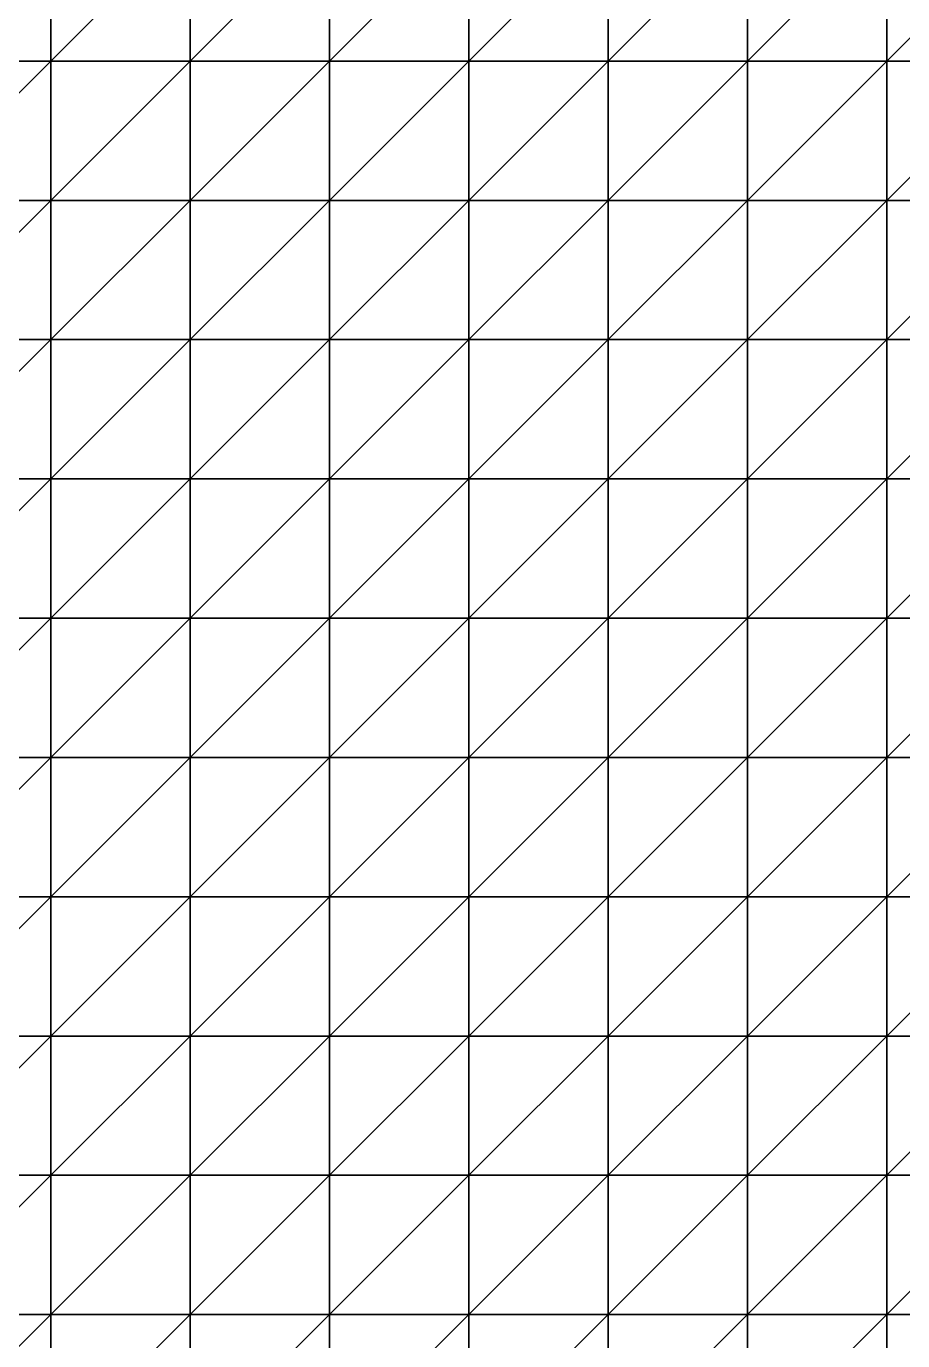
# Model space of a CAD drawing. Extents: x 292020 to 295740, y 4557680 to 4560040.
# Drawn here: x 294856.5 to 294982.3, y 4559656.2 to 4559845 of the extents above; entities that cross this region are included whole.
import ezdxf

# ---------------------------------------------------------------- set-up
doc = ezdxf.new("R2010")
doc.units = 0
doc.layers.add('RUN201_4_-_RUN201_NODOMAIN5_20X', color=7, linetype='CONTINUOUS')

msp = doc.modelspace()

# ---------------------------------------------------------------- linework, layer by layer
at = {"layer": 'RUN201_4_-_RUN201_NODOMAIN5_20X'}
for points in [[(294840, 4559860, 1760), (294840, 4559840, 1760), (294860, 4559860, 1760)], [(294860, 4559860, 1760), (294840, 4559840, 1760), (294860, 4559840, 1760)], [(294860, 4559860, 1840), (294840, 4559840, 1840), (294840, 4559860, 1840)], [(294860, 4559840, 1840), (294840, 4559840, 1840), (294860, 4559860, 1840)], [(294860, 4559860, 1760), (294860, 4559840, 1760), (294880, 4559860, 1760)], [(294880, 4559860, 1760), (294860, 4559840, 1760), (294880, 4559840, 1760)], [(294880, 4559860, 1840), (294860, 4559840, 1840), (294860, 4559860, 1840)], [(294880, 4559840, 1840), (294860, 4559840, 1840), (294880, 4559860, 1840)], [(294880, 4559860, 1760), (294880, 4559840, 1760), (294900, 4559860, 1760)], [(294900, 4559860, 1760), (294880, 4559840, 1760), (294900, 4559840, 1760)], [(294900, 4559860, 1840), (294880, 4559840, 1840), (294880, 4559860, 1840)], [(294900, 4559840, 1840), (294880, 4559840, 1840), (294900, 4559860, 1840)], [(294900, 4559860, 1760), (294900, 4559840, 1760), (294920, 4559860, 1760)], [(294920, 4559860, 1760), (294900, 4559840, 1760), (294920, 4559840, 1760)], [(294920, 4559860, 1840), (294900, 4559840, 1840), (294900, 4559860, 1840)], [(294920, 4559840, 1840), (294900, 4559840, 1840), (294920, 4559860, 1840)], [(294920, 4559860, 1760), (294920, 4559840, 1760), (294940, 4559860, 1760)], [(294940, 4559860, 1760), (294920, 4559840, 1760), (294940, 4559840, 1760)], [(294940, 4559860, 1840), (294920, 4559840, 1840), (294920, 4559860, 1840)], [(294940, 4559840, 1840), (294920, 4559840, 1840), (294940, 4559860, 1840)], [(294940, 4559860, 1760), (294940, 4559840, 1760), (294960, 4559860, 1760)], [(294960, 4559860, 1760), (294940, 4559840, 1760), (294960, 4559840, 1760)], [(294960, 4559860, 1840), (294940, 4559840, 1840), (294940, 4559860, 1840)], [(294960, 4559840, 1840), (294940, 4559840, 1840), (294960, 4559860, 1840)], [(294960, 4559860, 1760), (294960, 4559840, 1760), (294980, 4559860, 1760)], [(294980, 4559860, 1760), (294960, 4559840, 1760), (294980, 4559840, 1760)], [(294980, 4559860, 1840), (294960, 4559840, 1840), (294960, 4559860, 1840)], [(294980, 4559840, 1840), (294960, 4559840, 1840), (294980, 4559860, 1840)], [(294980, 4559860, 1760), (294980, 4559840, 1760), (295000, 4559860, 1760)], [(295000, 4559860, 1760), (294980, 4559840, 1760), (295000, 4559840, 1760)], [(295000, 4559860, 1840), (294980, 4559840, 1840), (294980, 4559860, 1840)], [(295000, 4559840, 1840), (294980, 4559840, 1840), (295000, 4559860, 1840)], [(294840, 4559840, 1740), (294840, 4559820, 1740), (294860, 4559840, 1740)], [(294860, 4559840, 1740), (294840, 4559820, 1740), (294860, 4559820, 1740)], [(294860, 4559840, 1740), (294840, 4559840, 1760), (294840, 4559840, 1740)], [(294860, 4559840, 1760), (294840, 4559840, 1760), (294860, 4559840, 1740)], [(294860, 4559840, 1840), (294840, 4559820, 1840), (294840, 4559840, 1840)], [(294860, 4559820, 1840), (294840, 4559820, 1840), (294860, 4559840, 1840)], [(294860, 4559840, 1740), (294860, 4559820, 1740), (294880, 4559840, 1740)], [(294880, 4559840, 1740), (294860, 4559820, 1740), (294880, 4559820, 1740)], [(294880, 4559840, 1740), (294860, 4559840, 1760), (294860, 4559840, 1740)], [(294880, 4559840, 1760), (294860, 4559840, 1760), (294880, 4559840, 1740)], [(294880, 4559840, 1840), (294860, 4559820, 1840), (294860, 4559840, 1840)], [(294880, 4559820, 1840), (294860, 4559820, 1840), (294880, 4559840, 1840)], [(294880, 4559840, 1740), (294880, 4559820, 1740), (294900, 4559840, 1740)], [(294900, 4559840, 1740), (294880, 4559820, 1740), (294900, 4559820, 1740)], [(294900, 4559840, 1740), (294880, 4559840, 1760), (294880, 4559840, 1740)], [(294900, 4559840, 1760), (294880, 4559840, 1760), (294900, 4559840, 1740)], [(294900, 4559840, 1840), (294880, 4559820, 1840), (294880, 4559840, 1840)], [(294900, 4559820, 1840), (294880, 4559820, 1840), (294900, 4559840, 1840)], [(294900, 4559840, 1740), (294900, 4559820, 1740), (294920, 4559840, 1740)], [(294920, 4559840, 1740), (294900, 4559820, 1740), (294920, 4559820, 1740)], [(294920, 4559840, 1740), (294900, 4559840, 1760), (294900, 4559840, 1740)], [(294920, 4559840, 1760), (294900, 4559840, 1760), (294920, 4559840, 1740)], [(294920, 4559840, 1840), (294900, 4559820, 1840), (294900, 4559840, 1840)], [(294920, 4559820, 1840), (294900, 4559820, 1840), (294920, 4559840, 1840)], [(294920, 4559840, 1740), (294920, 4559820, 1740), (294940, 4559840, 1740)], [(294940, 4559840, 1740), (294920, 4559820, 1740), (294940, 4559820, 1740)], [(294940, 4559840, 1740), (294920, 4559840, 1760), (294920, 4559840, 1740)], [(294940, 4559840, 1760), (294920, 4559840, 1760), (294940, 4559840, 1740)], [(294940, 4559840, 1860), (294920, 4559820, 1860), (294920, 4559840, 1860)], [(294940, 4559820, 1860), (294920, 4559820, 1860), (294940, 4559840, 1860)], [(294940, 4559840, 1840), (294920, 4559840, 1860), (294920, 4559840, 1840)], [(294940, 4559840, 1860), (294920, 4559840, 1860), (294940, 4559840, 1840)], [(294920, 4559840, 1840), (294920, 4559820, 1860), (294920, 4559820, 1840)], [(294920, 4559840, 1860), (294920, 4559820, 1860), (294920, 4559840, 1840)], [(294940, 4559840, 1740), (294940, 4559820, 1740), (294960, 4559840, 1740)], [(294960, 4559840, 1740), (294940, 4559820, 1740), (294960, 4559820, 1740)], [(294960, 4559840, 1740), (294940, 4559840, 1760), (294940, 4559840, 1740)], [(294960, 4559840, 1760), (294940, 4559840, 1760), (294960, 4559840, 1740)], [(294960, 4559840, 1860), (294940, 4559820, 1860), (294940, 4559840, 1860)], [(294960, 4559820, 1860), (294940, 4559820, 1860), (294960, 4559840, 1860)], [(294960, 4559840, 1840), (294940, 4559840, 1860), (294940, 4559840, 1840)], [(294960, 4559840, 1860), (294940, 4559840, 1860), (294960, 4559840, 1840)], [(294960, 4559840, 1740), (294960, 4559820, 1740), (294980, 4559840, 1740)], [(294980, 4559840, 1740), (294960, 4559820, 1740), (294980, 4559820, 1740)], [(294980, 4559840, 1740), (294960, 4559840, 1760), (294960, 4559840, 1740)], [(294980, 4559840, 1760), (294960, 4559840, 1760), (294980, 4559840, 1740)], [(294980, 4559840, 1860), (294960, 4559820, 1860), (294960, 4559840, 1860)], [(294980, 4559820, 1860), (294960, 4559820, 1860), (294980, 4559840, 1860)], [(294980, 4559840, 1840), (294960, 4559840, 1860), (294960, 4559840, 1840)], [(294980, 4559840, 1860), (294960, 4559840, 1860), (294980, 4559840, 1840)], [(294980, 4559840, 1740), (294980, 4559820, 1740), (295000, 4559840, 1740)], [(295000, 4559840, 1740), (294980, 4559820, 1740), (295000, 4559820, 1740)], [(295000, 4559840, 1740), (294980, 4559840, 1760), (294980, 4559840, 1740)], [(295000, 4559840, 1760), (294980, 4559840, 1760), (295000, 4559840, 1740)], [(295000, 4559840, 1860), (294980, 4559820, 1860), (294980, 4559840, 1860)], [(295000, 4559820, 1860), (294980, 4559820, 1860), (295000, 4559840, 1860)], [(295000, 4559840, 1840), (294980, 4559840, 1860), (294980, 4559840, 1840)], [(295000, 4559840, 1860), (294980, 4559840, 1860), (295000, 4559840, 1840)], [(294840, 4559820, 1740), (294840, 4559800, 1740), (294860, 4559820, 1740)], [(294860, 4559820, 1740), (294840, 4559800, 1740), (294860, 4559800, 1740)], [(294860, 4559820, 1840), (294840, 4559800, 1840), (294840, 4559820, 1840)], [(294860, 4559800, 1840), (294840, 4559800, 1840), (294860, 4559820, 1840)], [(294860, 4559820, 1740), (294860, 4559800, 1740), (294880, 4559820, 1740)], [(294880, 4559820, 1740), (294860, 4559800, 1740), (294880, 4559800, 1740)], [(294880, 4559820, 1840), (294860, 4559800, 1840), (294860, 4559820, 1840)], [(294880, 4559800, 1840), (294860, 4559800, 1840), (294880, 4559820, 1840)], [(294880, 4559820, 1720), (294880, 4559800, 1720), (294900, 4559820, 1720)], [(294900, 4559820, 1720), (294880, 4559800, 1720), (294900, 4559800, 1720)], [(294900, 4559820, 1720), (294880, 4559820, 1740), (294880, 4559820, 1720)], [(294900, 4559820, 1740), (294880, 4559820, 1740), (294900, 4559820, 1720)], [(294880, 4559820, 1720), (294880, 4559800, 1740), (294880, 4559800, 1720)], [(294880, 4559820, 1740), (294880, 4559800, 1740), (294880, 4559820, 1720)], [(294900, 4559820, 1840), (294880, 4559800, 1840), (294880, 4559820, 1840)], [(294900, 4559800, 1840), (294880, 4559800, 1840), (294900, 4559820, 1840)], [(294900, 4559820, 1720), (294900, 4559800, 1720), (294920, 4559820, 1720)], [(294920, 4559820, 1720), (294900, 4559800, 1720), (294920, 4559800, 1720)], [(294920, 4559820, 1720), (294900, 4559820, 1740), (294900, 4559820, 1720)], [(294920, 4559820, 1740), (294900, 4559820, 1740), (294920, 4559820, 1720)], [(294920, 4559820, 1860), (294900, 4559800, 1860), (294900, 4559820, 1860)], [(294920, 4559800, 1860), (294900, 4559800, 1860), (294920, 4559820, 1860)], [(294920, 4559820, 1840), (294900, 4559820, 1860), (294900, 4559820, 1840)], [(294920, 4559820, 1860), (294900, 4559820, 1860), (294920, 4559820, 1840)], [(294900, 4559820, 1840), (294900, 4559800, 1860), (294900, 4559800, 1840)], [(294900, 4559820, 1860), (294900, 4559800, 1860), (294900, 4559820, 1840)], [(294920, 4559820, 1720), (294920, 4559800, 1720), (294940, 4559820, 1720)], [(294940, 4559820, 1720), (294920, 4559800, 1720), (294940, 4559800, 1720)], [(294940, 4559820, 1720), (294920, 4559820, 1740), (294920, 4559820, 1720)], [(294940, 4559820, 1740), (294920, 4559820, 1740), (294940, 4559820, 1720)], [(294940, 4559820, 1860), (294920, 4559800, 1860), (294920, 4559820, 1860)], [(294940, 4559800, 1860), (294920, 4559800, 1860), (294940, 4559820, 1860)], [(294940, 4559820, 1720), (294940, 4559800, 1720), (294960, 4559820, 1720)], [(294960, 4559820, 1720), (294940, 4559800, 1720), (294960, 4559800, 1720)], [(294960, 4559820, 1720), (294940, 4559820, 1740), (294940, 4559820, 1720)], [(294960, 4559820, 1740), (294940, 4559820, 1740), (294960, 4559820, 1720)], [(294960, 4559820, 1860), (294940, 4559800, 1860), (294940, 4559820, 1860)], [(294960, 4559800, 1860), (294940, 4559800, 1860), (294960, 4559820, 1860)], [(294960, 4559820, 1720), (294960, 4559800, 1720), (294980, 4559820, 1720)], [(294980, 4559820, 1720), (294960, 4559800, 1720), (294980, 4559800, 1720)], [(294980, 4559820, 1720), (294960, 4559820, 1740), (294960, 4559820, 1720)], [(294980, 4559820, 1740), (294960, 4559820, 1740), (294980, 4559820, 1720)], [(294980, 4559820, 1860), (294960, 4559800, 1860), (294960, 4559820, 1860)], [(294980, 4559800, 1860), (294960, 4559800, 1860), (294980, 4559820, 1860)], [(294980, 4559800, 1720), (294980, 4559800, 1740), (294980, 4559820, 1720)], [(294980, 4559820, 1720), (294980, 4559800, 1740), (294980, 4559820, 1740)], [(294980, 4559820, 1740), (294980, 4559800, 1740), (295000, 4559820, 1740)], [(295000, 4559820, 1740), (294980, 4559800, 1740), (295000, 4559800, 1740)], [(295000, 4559820, 1860), (294980, 4559800, 1860), (294980, 4559820, 1860)], [(295000, 4559800, 1860), (294980, 4559800, 1860), (295000, 4559820, 1860)], [(294840, 4559800, 1740), (294840, 4559780, 1740), (294860, 4559800, 1740)], [(294860, 4559800, 1740), (294840, 4559780, 1740), (294860, 4559780, 1740)], [(294860, 4559800, 1840), (294840, 4559780, 1840), (294840, 4559800, 1840)], [(294860, 4559780, 1840), (294840, 4559780, 1840), (294860, 4559800, 1840)], [(294860, 4559800, 1720), (294860, 4559780, 1720), (294880, 4559800, 1720)], [(294880, 4559800, 1720), (294860, 4559780, 1720), (294880, 4559780, 1720)], [(294880, 4559800, 1720), (294860, 4559800, 1740), (294860, 4559800, 1720)], [(294880, 4559800, 1740), (294860, 4559800, 1740), (294880, 4559800, 1720)], [(294860, 4559800, 1720), (294860, 4559780, 1740), (294860, 4559780, 1720)], [(294860, 4559800, 1740), (294860, 4559780, 1740), (294860, 4559800, 1720)], [(294880, 4559800, 1840), (294860, 4559780, 1840), (294860, 4559800, 1840)], [(294880, 4559780, 1840), (294860, 4559780, 1840), (294880, 4559800, 1840)], [(294880, 4559780, 1720), (294880, 4559780, 1740), (294880, 4559800, 1720)], [(294880, 4559800, 1720), (294880, 4559780, 1740), (294880, 4559800, 1740)], [(294880, 4559800, 1720), (294880, 4559800, 1740), (294900, 4559800, 1720)], [(294900, 4559800, 1720), (294880, 4559800, 1740), (294900, 4559800, 1740)], [(294880, 4559800, 1740), (294880, 4559780, 1740), (294900, 4559800, 1740)], [(294900, 4559800, 1740), (294880, 4559780, 1740), (294900, 4559780, 1740)], [(294900, 4559800, 1840), (294880, 4559780, 1840), (294880, 4559800, 1840)], [(294900, 4559780, 1840), (294880, 4559780, 1840), (294900, 4559800, 1840)], [(294900, 4559800, 1720), (294900, 4559800, 1740), (294920, 4559800, 1720)], [(294920, 4559800, 1720), (294900, 4559800, 1740), (294920, 4559800, 1740)], [(294900, 4559800, 1740), (294900, 4559780, 1740), (294920, 4559800, 1740)], [(294920, 4559800, 1740), (294900, 4559780, 1740), (294920, 4559780, 1740)], [(294920, 4559800, 1860), (294900, 4559780, 1860), (294900, 4559800, 1860)], [(294920, 4559780, 1860), (294900, 4559780, 1860), (294920, 4559800, 1860)], [(294900, 4559800, 1840), (294900, 4559780, 1860), (294900, 4559780, 1840)], [(294900, 4559800, 1860), (294900, 4559780, 1860), (294900, 4559800, 1840)], [(294920, 4559800, 1720), (294920, 4559800, 1740), (294940, 4559800, 1720)], [(294940, 4559800, 1720), (294920, 4559800, 1740), (294940, 4559800, 1740)], [(294920, 4559800, 1740), (294920, 4559780, 1740), (294940, 4559800, 1740)], [(294940, 4559800, 1740), (294920, 4559780, 1740), (294940, 4559780, 1740)], [(294940, 4559800, 1860), (294920, 4559780, 1860), (294920, 4559800, 1860)], [(294940, 4559780, 1860), (294920, 4559780, 1860), (294940, 4559800, 1860)], [(294940, 4559800, 1720), (294940, 4559800, 1740), (294960, 4559800, 1720)], [(294960, 4559800, 1720), (294940, 4559800, 1740), (294960, 4559800, 1740)], [(294940, 4559800, 1740), (294940, 4559780, 1740), (294960, 4559800, 1740)], [(294960, 4559800, 1740), (294940, 4559780, 1740), (294960, 4559780, 1740)], [(294960, 4559800, 1860), (294940, 4559780, 1860), (294940, 4559800, 1860)], [(294960, 4559780, 1860), (294940, 4559780, 1860), (294960, 4559800, 1860)], [(294960, 4559800, 1720), (294960, 4559800, 1740), (294980, 4559800, 1720)], [(294980, 4559800, 1720), (294960, 4559800, 1740), (294980, 4559800, 1740)], [(294960, 4559800, 1740), (294960, 4559780, 1740), (294980, 4559800, 1740)], [(294980, 4559800, 1740), (294960, 4559780, 1740), (294980, 4559780, 1740)], [(294980, 4559800, 1860), (294960, 4559780, 1860), (294960, 4559800, 1860)], [(294980, 4559780, 1860), (294960, 4559780, 1860), (294980, 4559800, 1860)], [(294980, 4559780, 1740), (294980, 4559780, 1760), (294980, 4559800, 1740)], [(294980, 4559800, 1740), (294980, 4559780, 1760), (294980, 4559800, 1760)], [(294980, 4559800, 1740), (294980, 4559800, 1760), (295000, 4559800, 1740)], [(295000, 4559800, 1740), (294980, 4559800, 1760), (295000, 4559800, 1760)], [(294980, 4559800, 1760), (294980, 4559780, 1760), (295000, 4559800, 1760)], [(295000, 4559800, 1760), (294980, 4559780, 1760), (295000, 4559780, 1760)], [(295000, 4559800, 1860), (294980, 4559780, 1860), (294980, 4559800, 1860)], [(295000, 4559780, 1860), (294980, 4559780, 1860), (295000, 4559800, 1860)], [(294840, 4559780, 1740), (294840, 4559760, 1740), (294860, 4559780, 1740)], [(294860, 4559780, 1740), (294840, 4559760, 1740), (294860, 4559760, 1740)], [(294860, 4559780, 1840), (294840, 4559760, 1840), (294840, 4559780, 1840)], [(294860, 4559760, 1840), (294840, 4559760, 1840), (294860, 4559780, 1840)], [(294860, 4559780, 1720), (294860, 4559780, 1740), (294880, 4559780, 1720)], [(294880, 4559780, 1720), (294860, 4559780, 1740), (294880, 4559780, 1740)], [(294860, 4559780, 1740), (294860, 4559760, 1740), (294880, 4559780, 1740)], [(294880, 4559780, 1740), (294860, 4559760, 1740), (294880, 4559760, 1740)], [(294880, 4559780, 1840), (294860, 4559760, 1840), (294860, 4559780, 1840)], [(294880, 4559760, 1840), (294860, 4559760, 1840), (294880, 4559780, 1840)], [(294880, 4559780, 1740), (294880, 4559760, 1740), (294900, 4559780, 1740)], [(294900, 4559780, 1740), (294880, 4559760, 1740), (294900, 4559760, 1740)], [(294900, 4559780, 1860), (294880, 4559760, 1860), (294880, 4559780, 1860)], [(294900, 4559760, 1860), (294880, 4559760, 1860), (294900, 4559780, 1860)], [(294900, 4559780, 1840), (294880, 4559780, 1860), (294880, 4559780, 1840)], [(294900, 4559780, 1860), (294880, 4559780, 1860), (294900, 4559780, 1840)], [(294880, 4559780, 1840), (294880, 4559760, 1860), (294880, 4559760, 1840)], [(294880, 4559780, 1860), (294880, 4559760, 1860), (294880, 4559780, 1840)], [(294900, 4559780, 1740), (294900, 4559760, 1740), (294920, 4559780, 1740)], [(294920, 4559780, 1740), (294900, 4559760, 1740), (294920, 4559760, 1740)], [(294920, 4559780, 1860), (294900, 4559760, 1860), (294900, 4559780, 1860)], [(294920, 4559760, 1860), (294900, 4559760, 1860), (294920, 4559780, 1860)], [(294920, 4559780, 1740), (294920, 4559760, 1740), (294940, 4559780, 1740)], [(294940, 4559780, 1740), (294920, 4559760, 1740), (294940, 4559760, 1740)], [(294940, 4559780, 1860), (294920, 4559760, 1860), (294920, 4559780, 1860)], [(294940, 4559760, 1860), (294920, 4559760, 1860), (294940, 4559780, 1860)], [(294940, 4559760, 1740), (294940, 4559760, 1760), (294940, 4559780, 1740)], [(294940, 4559780, 1740), (294940, 4559760, 1760), (294940, 4559780, 1760)], [(294940, 4559780, 1740), (294940, 4559780, 1760), (294960, 4559780, 1740)], [(294960, 4559780, 1740), (294940, 4559780, 1760), (294960, 4559780, 1760)], [(294940, 4559780, 1760), (294940, 4559760, 1760), (294960, 4559780, 1760)], [(294960, 4559780, 1760), (294940, 4559760, 1760), (294960, 4559760, 1760)], [(294960, 4559780, 1860), (294940, 4559760, 1860), (294940, 4559780, 1860)], [(294960, 4559760, 1860), (294940, 4559760, 1860), (294960, 4559780, 1860)], [(294960, 4559780, 1740), (294960, 4559780, 1760), (294980, 4559780, 1740)], [(294980, 4559780, 1740), (294960, 4559780, 1760), (294980, 4559780, 1760)], [(294960, 4559780, 1760), (294960, 4559760, 1760), (294980, 4559780, 1760)], [(294980, 4559780, 1760), (294960, 4559760, 1760), (294980, 4559760, 1760)], [(294980, 4559780, 1860), (294960, 4559760, 1860), (294960, 4559780, 1860)], [(294980, 4559760, 1860), (294960, 4559760, 1860), (294980, 4559780, 1860)], [(294980, 4559760, 1760), (294980, 4559760, 1780), (294980, 4559780, 1760)], [(294980, 4559780, 1760), (294980, 4559760, 1780), (294980, 4559780, 1780)], [(294980, 4559780, 1760), (294980, 4559780, 1780), (295000, 4559780, 1760)], [(295000, 4559780, 1760), (294980, 4559780, 1780), (295000, 4559780, 1780)], [(294980, 4559780, 1780), (294980, 4559760, 1780), (295000, 4559780, 1780)], [(295000, 4559780, 1780), (294980, 4559760, 1780), (295000, 4559760, 1780)], [(295000, 4559780, 1860), (294980, 4559760, 1860), (294980, 4559780, 1860)], [(295000, 4559760, 1860), (294980, 4559760, 1860), (295000, 4559780, 1860)], [(294840, 4559760, 1740), (294840, 4559740, 1740), (294860, 4559760, 1740)], [(294860, 4559760, 1740), (294840, 4559740, 1740), (294860, 4559740, 1740)], [(294860, 4559760, 1840), (294840, 4559740, 1840), (294840, 4559760, 1840)], [(294860, 4559740, 1840), (294840, 4559740, 1840), (294860, 4559760, 1840)], [(294860, 4559760, 1740), (294860, 4559740, 1740), (294880, 4559760, 1740)], [(294880, 4559760, 1740), (294860, 4559740, 1740), (294880, 4559740, 1740)], [(294880, 4559760, 1860), (294860, 4559740, 1860), (294860, 4559760, 1860)], [(294880, 4559740, 1860), (294860, 4559740, 1860), (294880, 4559760, 1860)], [(294880, 4559760, 1840), (294860, 4559760, 1860), (294860, 4559760, 1840)], [(294880, 4559760, 1860), (294860, 4559760, 1860), (294880, 4559760, 1840)], [(294860, 4559760, 1840), (294860, 4559740, 1860), (294860, 4559740, 1840)], [(294860, 4559760, 1860), (294860, 4559740, 1860), (294860, 4559760, 1840)], [(294880, 4559760, 1740), (294880, 4559740, 1740), (294900, 4559760, 1740)], [(294900, 4559760, 1740), (294880, 4559740, 1740), (294900, 4559740, 1740)], [(294900, 4559760, 1860), (294880, 4559740, 1860), (294880, 4559760, 1860)], [(294900, 4559740, 1860), (294880, 4559740, 1860), (294900, 4559760, 1860)], [(294900, 4559760, 1740), (294900, 4559740, 1740), (294920, 4559760, 1740)], [(294920, 4559760, 1740), (294900, 4559740, 1740), (294920, 4559740, 1740)], [(294920, 4559760, 1860), (294900, 4559740, 1860), (294900, 4559760, 1860)], [(294920, 4559740, 1860), (294900, 4559740, 1860), (294920, 4559760, 1860)], [(294920, 4559740, 1740), (294920, 4559740, 1760), (294920, 4559760, 1740)], [(294920, 4559760, 1740), (294920, 4559740, 1760), (294920, 4559760, 1760)], [(294920, 4559760, 1740), (294920, 4559760, 1760), (294940, 4559760, 1740)], [(294940, 4559760, 1740), (294920, 4559760, 1760), (294940, 4559760, 1760)], [(294920, 4559760, 1760), (294920, 4559740, 1760), (294940, 4559760, 1760)], [(294940, 4559760, 1760), (294920, 4559740, 1760), (294940, 4559740, 1760)], [(294940, 4559760, 1860), (294920, 4559740, 1860), (294920, 4559760, 1860)], [(294940, 4559740, 1860), (294920, 4559740, 1860), (294940, 4559760, 1860)], [(294940, 4559740, 1760), (294940, 4559740, 1780), (294940, 4559760, 1760)], [(294940, 4559760, 1760), (294940, 4559740, 1780), (294940, 4559760, 1780)], [(294940, 4559760, 1760), (294940, 4559760, 1780), (294960, 4559760, 1760)], [(294960, 4559760, 1760), (294940, 4559760, 1780), (294960, 4559760, 1780)], [(294940, 4559760, 1780), (294940, 4559740, 1780), (294960, 4559760, 1780)], [(294960, 4559760, 1780), (294940, 4559740, 1780), (294960, 4559740, 1780)], [(294960, 4559760, 1860), (294940, 4559740, 1860), (294940, 4559760, 1860)], [(294960, 4559740, 1860), (294940, 4559740, 1860), (294960, 4559760, 1860)], [(294960, 4559760, 1760), (294960, 4559760, 1780), (294980, 4559760, 1760)], [(294980, 4559760, 1760), (294960, 4559760, 1780), (294980, 4559760, 1780)], [(294960, 4559760, 1780), (294960, 4559740, 1780), (294980, 4559760, 1780)], [(294980, 4559760, 1780), (294960, 4559740, 1780), (294980, 4559740, 1780)], [(294980, 4559760, 1880), (294960, 4559740, 1880), (294960, 4559760, 1880)], [(294980, 4559740, 1880), (294960, 4559740, 1880), (294980, 4559760, 1880)], [(294980, 4559760, 1860), (294960, 4559760, 1880), (294960, 4559760, 1860)], [(294980, 4559760, 1880), (294960, 4559760, 1880), (294980, 4559760, 1860)], [(294960, 4559760, 1860), (294960, 4559740, 1880), (294960, 4559740, 1860)], [(294960, 4559760, 1880), (294960, 4559740, 1880), (294960, 4559760, 1860)], [(294980, 4559740, 1780), (294980, 4559740, 1800), (294980, 4559760, 1780)], [(294980, 4559760, 1780), (294980, 4559740, 1800), (294980, 4559760, 1800)], [(294980, 4559760, 1780), (294980, 4559760, 1800), (295000, 4559760, 1780)], [(295000, 4559760, 1780), (294980, 4559760, 1800), (295000, 4559760, 1800)], [(294980, 4559760, 1800), (294980, 4559740, 1800), (295000, 4559760, 1800)], [(295000, 4559760, 1800), (294980, 4559740, 1800), (295000, 4559740, 1800)], [(295000, 4559760, 1880), (294980, 4559740, 1880), (294980, 4559760, 1880)], [(295000, 4559740, 1880), (294980, 4559740, 1880), (295000, 4559760, 1880)], [(295000, 4559760, 1860), (294980, 4559760, 1880), (294980, 4559760, 1860)], [(295000, 4559760, 1880), (294980, 4559760, 1880), (295000, 4559760, 1860)], [(294840, 4559740, 1740), (294840, 4559720, 1740), (294860, 4559740, 1740)], [(294860, 4559740, 1740), (294840, 4559720, 1740), (294860, 4559720, 1740)], [(294860, 4559740, 1840), (294840, 4559720, 1840), (294840, 4559740, 1840)], [(294860, 4559720, 1840), (294840, 4559720, 1840), (294860, 4559740, 1840)], [(294860, 4559740, 1740), (294860, 4559720, 1740), (294880, 4559740, 1740)], [(294880, 4559740, 1740), (294860, 4559720, 1740), (294880, 4559720, 1740)], [(294880, 4559740, 1860), (294860, 4559720, 1860), (294860, 4559740, 1860)], [(294880, 4559720, 1860), (294860, 4559720, 1860), (294880, 4559740, 1860)], [(294860, 4559740, 1840), (294860, 4559720, 1860), (294860, 4559720, 1840)], [(294860, 4559740, 1860), (294860, 4559720, 1860), (294860, 4559740, 1840)], [(294880, 4559740, 1740), (294880, 4559720, 1740), (294900, 4559740, 1740)], [(294900, 4559740, 1740), (294880, 4559720, 1740), (294900, 4559720, 1740)], [(294900, 4559740, 1860), (294880, 4559720, 1860), (294880, 4559740, 1860)], [(294900, 4559720, 1860), (294880, 4559720, 1860), (294900, 4559740, 1860)], [(294900, 4559720, 1740), (294900, 4559720, 1760), (294900, 4559740, 1740)], [(294900, 4559740, 1740), (294900, 4559720, 1760), (294900, 4559740, 1760)], [(294900, 4559740, 1740), (294900, 4559740, 1760), (294920, 4559740, 1740)], [(294920, 4559740, 1740), (294900, 4559740, 1760), (294920, 4559740, 1760)], [(294900, 4559740, 1760), (294900, 4559720, 1760), (294920, 4559740, 1760)], [(294920, 4559740, 1760), (294900, 4559720, 1760), (294920, 4559720, 1760)], [(294920, 4559740, 1860), (294900, 4559720, 1860), (294900, 4559740, 1860)], [(294920, 4559720, 1860), (294900, 4559720, 1860), (294920, 4559740, 1860)], [(294920, 4559720, 1760), (294920, 4559720, 1780), (294920, 4559740, 1760)], [(294920, 4559740, 1760), (294920, 4559720, 1780), (294920, 4559740, 1780)], [(294920, 4559740, 1760), (294920, 4559740, 1780), (294940, 4559740, 1760)], [(294940, 4559740, 1760), (294920, 4559740, 1780), (294940, 4559740, 1780)], [(294920, 4559740, 1780), (294920, 4559720, 1780), (294940, 4559740, 1780)], [(294940, 4559740, 1780), (294920, 4559720, 1780), (294940, 4559720, 1780)], [(294940, 4559740, 1860), (294920, 4559720, 1860), (294920, 4559740, 1860)], [(294940, 4559720, 1860), (294920, 4559720, 1860), (294940, 4559740, 1860)], [(294940, 4559720, 1780), (294940, 4559720, 1800), (294940, 4559740, 1780)], [(294940, 4559740, 1780), (294940, 4559720, 1800), (294940, 4559740, 1800)], [(294940, 4559740, 1780), (294940, 4559740, 1800), (294960, 4559740, 1780)], [(294960, 4559740, 1780), (294940, 4559740, 1800), (294960, 4559740, 1800)], [(294940, 4559740, 1800), (294940, 4559720, 1800), (294960, 4559740, 1800)], [(294960, 4559740, 1800), (294940, 4559720, 1800), (294960, 4559720, 1800)], [(294960, 4559740, 1880), (294940, 4559720, 1880), (294940, 4559740, 1880)], [(294960, 4559720, 1880), (294940, 4559720, 1880), (294960, 4559740, 1880)], [(294960, 4559740, 1860), (294940, 4559740, 1880), (294940, 4559740, 1860)], [(294960, 4559740, 1880), (294940, 4559740, 1880), (294960, 4559740, 1860)], [(294940, 4559740, 1860), (294940, 4559720, 1880), (294940, 4559720, 1860)], [(294940, 4559740, 1880), (294940, 4559720, 1880), (294940, 4559740, 1860)], [(294960, 4559740, 1780), (294960, 4559740, 1800), (294980, 4559740, 1780)], [(294980, 4559740, 1780), (294960, 4559740, 1800), (294980, 4559740, 1800)], [(294960, 4559740, 1800), (294960, 4559720, 1800), (294980, 4559740, 1800)], [(294980, 4559740, 1800), (294960, 4559720, 1800), (294980, 4559720, 1800)], [(294980, 4559740, 1880), (294960, 4559720, 1880), (294960, 4559740, 1880)], [(294980, 4559720, 1880), (294960, 4559720, 1880), (294980, 4559740, 1880)], [(294980, 4559720, 1800), (294980, 4559720, 1820), (294980, 4559740, 1800)], [(294980, 4559740, 1800), (294980, 4559720, 1820), (294980, 4559740, 1820)], [(294980, 4559740, 1800), (294980, 4559740, 1820), (295000, 4559740, 1800)], [(295000, 4559740, 1800), (294980, 4559740, 1820), (295000, 4559740, 1820)], [(294980, 4559740, 1820), (294980, 4559720, 1820), (295000, 4559740, 1820)], [(295000, 4559740, 1820), (294980, 4559720, 1820), (295000, 4559720, 1820)], [(295000, 4559740, 1880), (294980, 4559720, 1880), (294980, 4559740, 1880)], [(295000, 4559720, 1880), (294980, 4559720, 1880), (295000, 4559740, 1880)], [(294840, 4559720, 1740), (294840, 4559700, 1740), (294860, 4559720, 1740)], [(294860, 4559720, 1740), (294840, 4559700, 1740), (294860, 4559700, 1740)], [(294860, 4559720, 1860), (294840, 4559700, 1860), (294840, 4559720, 1860)], [(294860, 4559700, 1860), (294840, 4559700, 1860), (294860, 4559720, 1860)], [(294860, 4559720, 1840), (294840, 4559720, 1860), (294840, 4559720, 1840)], [(294860, 4559720, 1860), (294840, 4559720, 1860), (294860, 4559720, 1840)], [(294860, 4559720, 1740), (294860, 4559700, 1740), (294880, 4559720, 1740)], [(294880, 4559720, 1740), (294860, 4559700, 1740), (294880, 4559700, 1740)], [(294880, 4559720, 1860), (294860, 4559700, 1860), (294860, 4559720, 1860)], [(294880, 4559700, 1860), (294860, 4559700, 1860), (294880, 4559720, 1860)], [(294880, 4559700, 1740), (294880, 4559700, 1760), (294880, 4559720, 1740)], [(294880, 4559720, 1740), (294880, 4559700, 1760), (294880, 4559720, 1760)], [(294880, 4559720, 1740), (294880, 4559720, 1760), (294900, 4559720, 1740)], [(294900, 4559720, 1740), (294880, 4559720, 1760), (294900, 4559720, 1760)], [(294880, 4559720, 1760), (294880, 4559700, 1760), (294900, 4559720, 1760)], [(294900, 4559720, 1760), (294880, 4559700, 1760), (294900, 4559700, 1760)], [(294900, 4559720, 1860), (294880, 4559700, 1860), (294880, 4559720, 1860)], [(294900, 4559700, 1860), (294880, 4559700, 1860), (294900, 4559720, 1860)], [(294900, 4559700, 1760), (294900, 4559700, 1780), (294900, 4559720, 1760)], [(294900, 4559720, 1760), (294900, 4559700, 1780), (294900, 4559720, 1780)], [(294900, 4559720, 1760), (294900, 4559720, 1780), (294920, 4559720, 1760)], [(294920, 4559720, 1760), (294900, 4559720, 1780), (294920, 4559720, 1780)], [(294900, 4559720, 1780), (294900, 4559700, 1780), (294920, 4559720, 1780)], [(294920, 4559720, 1780), (294900, 4559700, 1780), (294920, 4559700, 1780)], [(294920, 4559720, 1860), (294900, 4559700, 1860), (294900, 4559720, 1860)], [(294920, 4559700, 1860), (294900, 4559700, 1860), (294920, 4559720, 1860)], [(294920, 4559700, 1780), (294920, 4559700, 1800), (294920, 4559720, 1780)], [(294920, 4559720, 1780), (294920, 4559700, 1800), (294920, 4559720, 1800)], [(294920, 4559720, 1780), (294920, 4559720, 1800), (294940, 4559720, 1780)], [(294940, 4559720, 1780), (294920, 4559720, 1800), (294940, 4559720, 1800)], [(294920, 4559720, 1800), (294920, 4559700, 1800), (294940, 4559720, 1800)], [(294940, 4559720, 1800), (294920, 4559700, 1800), (294940, 4559700, 1800)], [(294940, 4559720, 1880), (294920, 4559700, 1880), (294920, 4559720, 1880)], [(294940, 4559700, 1880), (294920, 4559700, 1880), (294940, 4559720, 1880)], [(294940, 4559720, 1860), (294920, 4559720, 1880), (294920, 4559720, 1860)], [(294940, 4559720, 1880), (294920, 4559720, 1880), (294940, 4559720, 1860)], [(294920, 4559720, 1860), (294920, 4559700, 1880), (294920, 4559700, 1860)], [(294920, 4559720, 1880), (294920, 4559700, 1880), (294920, 4559720, 1860)], [(294940, 4559720, 1800), (294940, 4559700, 1800), (294960, 4559720, 1800)], [(294960, 4559720, 1800), (294940, 4559700, 1800), (294960, 4559700, 1800)], [(294960, 4559720, 1880), (294940, 4559700, 1880), (294940, 4559720, 1880)], [(294960, 4559700, 1880), (294940, 4559700, 1880), (294960, 4559720, 1880)], [(294960, 4559700, 1800), (294960, 4559700, 1820), (294960, 4559720, 1800)], [(294960, 4559720, 1800), (294960, 4559700, 1820), (294960, 4559720, 1820)], [(294960, 4559720, 1800), (294960, 4559720, 1820), (294980, 4559720, 1800)], [(294980, 4559720, 1800), (294960, 4559720, 1820), (294980, 4559720, 1820)], [(294960, 4559720, 1820), (294960, 4559700, 1820), (294980, 4559720, 1820)], [(294980, 4559720, 1820), (294960, 4559700, 1820), (294980, 4559700, 1820)], [(294980, 4559720, 1880), (294960, 4559700, 1880), (294960, 4559720, 1880)], [(294980, 4559700, 1880), (294960, 4559700, 1880), (294980, 4559720, 1880)], [(294980, 4559700, 1820), (294980, 4559700, 1840), (294980, 4559720, 1820)], [(294980, 4559720, 1820), (294980, 4559700, 1840), (294980, 4559720, 1840)], [(294980, 4559720, 1820), (294980, 4559720, 1840), (295000, 4559720, 1820)], [(295000, 4559720, 1820), (294980, 4559720, 1840), (295000, 4559720, 1840)], [(294980, 4559720, 1840), (294980, 4559700, 1840), (295000, 4559720, 1840)], [(295000, 4559720, 1840), (294980, 4559700, 1840), (295000, 4559700, 1840)], [(295000, 4559720, 1880), (294980, 4559700, 1880), (294980, 4559720, 1880)], [(295000, 4559700, 1880), (294980, 4559700, 1880), (295000, 4559720, 1880)], [(294840, 4559700, 1740), (294840, 4559680, 1740), (294860, 4559700, 1740)], [(294860, 4559700, 1740), (294840, 4559680, 1740), (294860, 4559680, 1740)], [(294860, 4559700, 1860), (294840, 4559680, 1860), (294840, 4559700, 1860)], [(294860, 4559680, 1860), (294840, 4559680, 1860), (294860, 4559700, 1860)], [(294860, 4559680, 1740), (294860, 4559680, 1760), (294860, 4559700, 1740)], [(294860, 4559700, 1740), (294860, 4559680, 1760), (294860, 4559700, 1760)], [(294860, 4559700, 1740), (294860, 4559700, 1760), (294880, 4559700, 1740)], [(294880, 4559700, 1740), (294860, 4559700, 1760), (294880, 4559700, 1760)], [(294860, 4559700, 1760), (294860, 4559680, 1760), (294880, 4559700, 1760)], [(294880, 4559700, 1760), (294860, 4559680, 1760), (294880, 4559680, 1760)], [(294880, 4559700, 1860), (294860, 4559680, 1860), (294860, 4559700, 1860)], [(294880, 4559680, 1860), (294860, 4559680, 1860), (294880, 4559700, 1860)], [(294880, 4559680, 1760), (294880, 4559680, 1780), (294880, 4559700, 1760)], [(294880, 4559700, 1760), (294880, 4559680, 1780), (294880, 4559700, 1780)], [(294880, 4559700, 1760), (294880, 4559700, 1780), (294900, 4559700, 1760)], [(294900, 4559700, 1760), (294880, 4559700, 1780), (294900, 4559700, 1780)], [(294880, 4559700, 1780), (294880, 4559680, 1780), (294900, 4559700, 1780)], [(294900, 4559700, 1780), (294880, 4559680, 1780), (294900, 4559680, 1780)], [(294900, 4559700, 1860), (294880, 4559680, 1860), (294880, 4559700, 1860)], [(294900, 4559680, 1860), (294880, 4559680, 1860), (294900, 4559700, 1860)], [(294900, 4559680, 1780), (294900, 4559680, 1800), (294900, 4559700, 1780)], [(294900, 4559700, 1780), (294900, 4559680, 1800), (294900, 4559700, 1800)], [(294900, 4559700, 1780), (294900, 4559700, 1800), (294920, 4559700, 1780)], [(294920, 4559700, 1780), (294900, 4559700, 1800), (294920, 4559700, 1800)], [(294900, 4559700, 1800), (294900, 4559680, 1800), (294920, 4559700, 1800)], [(294920, 4559700, 1800), (294900, 4559680, 1800), (294920, 4559680, 1800)], [(294920, 4559700, 1860), (294900, 4559680, 1860), (294900, 4559700, 1860)], [(294920, 4559680, 1860), (294900, 4559680, 1860), (294920, 4559700, 1860)], [(294920, 4559700, 1800), (294920, 4559680, 1800), (294940, 4559700, 1800)], [(294940, 4559700, 1800), (294920, 4559680, 1800), (294940, 4559680, 1800)], [(294940, 4559700, 1880), (294920, 4559680, 1880), (294920, 4559700, 1880)], [(294940, 4559680, 1880), (294920, 4559680, 1880), (294940, 4559700, 1880)], [(294920, 4559700, 1860), (294920, 4559680, 1880), (294920, 4559680, 1860)], [(294920, 4559700, 1880), (294920, 4559680, 1880), (294920, 4559700, 1860)], [(294940, 4559680, 1800), (294940, 4559680, 1820), (294940, 4559700, 1800)], [(294940, 4559700, 1800), (294940, 4559680, 1820), (294940, 4559700, 1820)], [(294940, 4559700, 1800), (294940, 4559700, 1820), (294960, 4559700, 1800)], [(294960, 4559700, 1800), (294940, 4559700, 1820), (294960, 4559700, 1820)], [(294940, 4559700, 1820), (294940, 4559680, 1820), (294960, 4559700, 1820)], [(294960, 4559700, 1820), (294940, 4559680, 1820), (294960, 4559680, 1820)], [(294960, 4559700, 1880), (294940, 4559680, 1880), (294940, 4559700, 1880)], [(294960, 4559680, 1880), (294940, 4559680, 1880), (294960, 4559700, 1880)], [(294960, 4559680, 1820), (294960, 4559680, 1840), (294960, 4559700, 1820)], [(294960, 4559700, 1820), (294960, 4559680, 1840), (294960, 4559700, 1840)], [(294960, 4559700, 1820), (294960, 4559700, 1840), (294980, 4559700, 1820)], [(294980, 4559700, 1820), (294960, 4559700, 1840), (294980, 4559700, 1840)], [(294960, 4559700, 1840), (294960, 4559680, 1840), (294980, 4559700, 1840)], [(294980, 4559700, 1840), (294960, 4559680, 1840), (294980, 4559680, 1840)], [(294980, 4559700, 1880), (294960, 4559680, 1880), (294960, 4559700, 1880)], [(294980, 4559680, 1880), (294960, 4559680, 1880), (294980, 4559700, 1880)], [(294980, 4559700, 1840), (294980, 4559680, 1840), (295000, 4559700, 1840)], [(295000, 4559700, 1840), (294980, 4559680, 1840), (295000, 4559680, 1840)], [(295000, 4559700, 1880), (294980, 4559680, 1880), (294980, 4559700, 1880)], [(295000, 4559680, 1880), (294980, 4559680, 1880), (295000, 4559700, 1880)], [(294840, 4559680, 1740), (294840, 4559680, 1760), (294860, 4559680, 1740)], [(294860, 4559680, 1740), (294840, 4559680, 1760), (294860, 4559680, 1760)], [(294840, 4559680, 1760), (294840, 4559660, 1760), (294860, 4559680, 1760)], [(294860, 4559680, 1760), (294840, 4559660, 1760), (294860, 4559660, 1760)], [(294860, 4559680, 1860), (294840, 4559660, 1860), (294840, 4559680, 1860)], [(294860, 4559660, 1860), (294840, 4559660, 1860), (294860, 4559680, 1860)], [(294860, 4559660, 1760), (294860, 4559660, 1780), (294860, 4559680, 1760)], [(294860, 4559680, 1760), (294860, 4559660, 1780), (294860, 4559680, 1780)], [(294860, 4559680, 1760), (294860, 4559680, 1780), (294880, 4559680, 1760)], [(294880, 4559680, 1760), (294860, 4559680, 1780), (294880, 4559680, 1780)], [(294860, 4559680, 1780), (294860, 4559660, 1780), (294880, 4559680, 1780)], [(294880, 4559680, 1780), (294860, 4559660, 1780), (294880, 4559660, 1780)], [(294880, 4559680, 1860), (294860, 4559660, 1860), (294860, 4559680, 1860)], [(294880, 4559660, 1860), (294860, 4559660, 1860), (294880, 4559680, 1860)], [(294880, 4559660, 1780), (294880, 4559660, 1800), (294880, 4559680, 1780)], [(294880, 4559680, 1780), (294880, 4559660, 1800), (294880, 4559680, 1800)], [(294880, 4559680, 1780), (294880, 4559680, 1800), (294900, 4559680, 1780)], [(294900, 4559680, 1780), (294880, 4559680, 1800), (294900, 4559680, 1800)], [(294880, 4559680, 1800), (294880, 4559660, 1800), (294900, 4559680, 1800)], [(294900, 4559680, 1800), (294880, 4559660, 1800), (294900, 4559660, 1800)], [(294900, 4559680, 1860), (294880, 4559660, 1860), (294880, 4559680, 1860)], [(294900, 4559660, 1860), (294880, 4559660, 1860), (294900, 4559680, 1860)], [(294900, 4559680, 1800), (294900, 4559660, 1800), (294920, 4559680, 1800)], [(294920, 4559680, 1800), (294900, 4559660, 1800), (294920, 4559660, 1800)], [(294920, 4559680, 1860), (294900, 4559660, 1860), (294900, 4559680, 1860)], [(294920, 4559660, 1860), (294900, 4559660, 1860), (294920, 4559680, 1860)], [(294920, 4559660, 1800), (294920, 4559660, 1820), (294920, 4559680, 1800)], [(294920, 4559680, 1800), (294920, 4559660, 1820), (294920, 4559680, 1820)], [(294920, 4559680, 1800), (294920, 4559680, 1820), (294940, 4559680, 1800)], [(294940, 4559680, 1800), (294920, 4559680, 1820), (294940, 4559680, 1820)], [(294920, 4559680, 1820), (294920, 4559660, 1820), (294940, 4559680, 1820)], [(294940, 4559680, 1820), (294920, 4559660, 1820), (294940, 4559660, 1820)], [(294940, 4559680, 1880), (294920, 4559660, 1880), (294920, 4559680, 1880)], [(294940, 4559660, 1880), (294920, 4559660, 1880), (294940, 4559680, 1880)], [(294920, 4559680, 1860), (294920, 4559660, 1880), (294920, 4559660, 1860)], [(294920, 4559680, 1880), (294920, 4559660, 1880), (294920, 4559680, 1860)], [(294940, 4559680, 1820), (294940, 4559660, 1820), (294960, 4559680, 1820)], [(294960, 4559680, 1820), (294940, 4559660, 1820), (294960, 4559660, 1820)], [(294960, 4559680, 1880), (294940, 4559660, 1880), (294940, 4559680, 1880)], [(294960, 4559660, 1880), (294940, 4559660, 1880), (294960, 4559680, 1880)], [(294960, 4559680, 1820), (294960, 4559660, 1820), (294980, 4559680, 1820)], [(294980, 4559680, 1820), (294960, 4559660, 1820), (294980, 4559660, 1820)], [(294980, 4559680, 1820), (294960, 4559680, 1840), (294960, 4559680, 1820)], [(294980, 4559680, 1840), (294960, 4559680, 1840), (294980, 4559680, 1820)], [(294980, 4559680, 1880), (294960, 4559660, 1880), (294960, 4559680, 1880)], [(294980, 4559660, 1880), (294960, 4559660, 1880), (294980, 4559680, 1880)], [(294980, 4559660, 1820), (294980, 4559660, 1840), (294980, 4559680, 1820)], [(294980, 4559680, 1820), (294980, 4559660, 1840), (294980, 4559680, 1840)], [(294980, 4559680, 1840), (294980, 4559660, 1840), (295000, 4559680, 1840)], [(295000, 4559680, 1840), (294980, 4559660, 1840), (295000, 4559660, 1840)], [(295000, 4559680, 1880), (294980, 4559660, 1880), (294980, 4559680, 1880)], [(295000, 4559660, 1880), (294980, 4559660, 1880), (295000, 4559680, 1880)], [(294840, 4559660, 1740), (294840, 4559640, 1740), (294860, 4559660, 1740)], [(294860, 4559660, 1740), (294840, 4559640, 1740), (294860, 4559640, 1740)], [(294860, 4559660, 1740), (294840, 4559660, 1760), (294840, 4559660, 1740)], [(294860, 4559660, 1760), (294840, 4559660, 1760), (294860, 4559660, 1740)], [(294860, 4559660, 1860), (294840, 4559640, 1860), (294840, 4559660, 1860)], [(294860, 4559640, 1860), (294840, 4559640, 1860), (294860, 4559660, 1860)], [(294860, 4559640, 1740), (294860, 4559640, 1760), (294860, 4559660, 1740)], [(294860, 4559660, 1740), (294860, 4559640, 1760), (294860, 4559660, 1760)], [(294860, 4559660, 1760), (294860, 4559640, 1760), (294880, 4559660, 1760)], [(294880, 4559660, 1760), (294860, 4559640, 1760), (294880, 4559640, 1760)], [(294880, 4559660, 1760), (294860, 4559660, 1780), (294860, 4559660, 1760)], [(294880, 4559660, 1780), (294860, 4559660, 1780), (294880, 4559660, 1760)], [(294880, 4559660, 1860), (294860, 4559640, 1860), (294860, 4559660, 1860)], [(294880, 4559640, 1860), (294860, 4559640, 1860), (294880, 4559660, 1860)], [(294880, 4559640, 1760), (294880, 4559640, 1780), (294880, 4559660, 1760)], [(294880, 4559660, 1760), (294880, 4559640, 1780), (294880, 4559660, 1780)], [(294880, 4559660, 1780), (294880, 4559640, 1780), (294900, 4559660, 1780)], [(294900, 4559660, 1780), (294880, 4559640, 1780), (294900, 4559640, 1780)], [(294900, 4559660, 1780), (294880, 4559660, 1800), (294880, 4559660, 1780)], [(294900, 4559660, 1800), (294880, 4559660, 1800), (294900, 4559660, 1780)], [(294900, 4559660, 1860), (294880, 4559640, 1860), (294880, 4559660, 1860)], [(294900, 4559640, 1860), (294880, 4559640, 1860), (294900, 4559660, 1860)], [(294900, 4559640, 1780), (294900, 4559640, 1800), (294900, 4559660, 1780)], [(294900, 4559660, 1780), (294900, 4559640, 1800), (294900, 4559660, 1800)], [(294900, 4559660, 1800), (294900, 4559640, 1800), (294920, 4559660, 1800)], [(294920, 4559660, 1800), (294900, 4559640, 1800), (294920, 4559640, 1800)], [(294920, 4559660, 1880), (294900, 4559640, 1880), (294900, 4559660, 1880)], [(294920, 4559640, 1880), (294900, 4559640, 1880), (294920, 4559660, 1880)], [(294920, 4559660, 1860), (294900, 4559660, 1880), (294900, 4559660, 1860)], [(294920, 4559660, 1880), (294900, 4559660, 1880), (294920, 4559660, 1860)], [(294900, 4559660, 1860), (294900, 4559640, 1880), (294900, 4559640, 1860)], [(294900, 4559660, 1880), (294900, 4559640, 1880), (294900, 4559660, 1860)], [(294920, 4559640, 1800), (294920, 4559640, 1820), (294920, 4559660, 1800)], [(294920, 4559660, 1800), (294920, 4559640, 1820), (294920, 4559660, 1820)], [(294920, 4559660, 1820), (294920, 4559640, 1820), (294940, 4559660, 1820)], [(294940, 4559660, 1820), (294920, 4559640, 1820), (294940, 4559640, 1820)], [(294940, 4559660, 1880), (294920, 4559640, 1880), (294920, 4559660, 1880)], [(294940, 4559640, 1880), (294920, 4559640, 1880), (294940, 4559660, 1880)], [(294940, 4559640, 1820), (294940, 4559640, 1840), (294940, 4559660, 1820)], [(294940, 4559660, 1820), (294940, 4559640, 1840), (294940, 4559660, 1840)], [(294940, 4559660, 1820), (294940, 4559660, 1840), (294960, 4559660, 1820)], [(294960, 4559660, 1820), (294940, 4559660, 1840), (294960, 4559660, 1840)], [(294940, 4559660, 1840), (294940, 4559640, 1840), (294960, 4559660, 1840)], [(294960, 4559660, 1840), (294940, 4559640, 1840), (294960, 4559640, 1840)], [(294960, 4559660, 1880), (294940, 4559640, 1880), (294940, 4559660, 1880)], [(294960, 4559640, 1880), (294940, 4559640, 1880), (294960, 4559660, 1880)], [(294960, 4559660, 1820), (294960, 4559660, 1840), (294980, 4559660, 1820)], [(294980, 4559660, 1820), (294960, 4559660, 1840), (294980, 4559660, 1840)], [(294960, 4559660, 1840), (294960, 4559640, 1840), (294980, 4559660, 1840)], [(294980, 4559660, 1840), (294960, 4559640, 1840), (294980, 4559640, 1840)], [(294980, 4559660, 1880), (294960, 4559640, 1880), (294960, 4559660, 1880)], [(294980, 4559640, 1880), (294960, 4559640, 1880), (294980, 4559660, 1880)], [(294980, 4559660, 1840), (294980, 4559640, 1840), (295000, 4559660, 1840)], [(295000, 4559660, 1840), (294980, 4559640, 1840), (295000, 4559640, 1840)], [(295000, 4559660, 1880), (294980, 4559640, 1880), (294980, 4559660, 1880)], [(295000, 4559640, 1880), (294980, 4559640, 1880), (295000, 4559660, 1880)]]:
    msp.add_3dface(points, dxfattribs=at)

doc.saveas('drawing.dxf')
